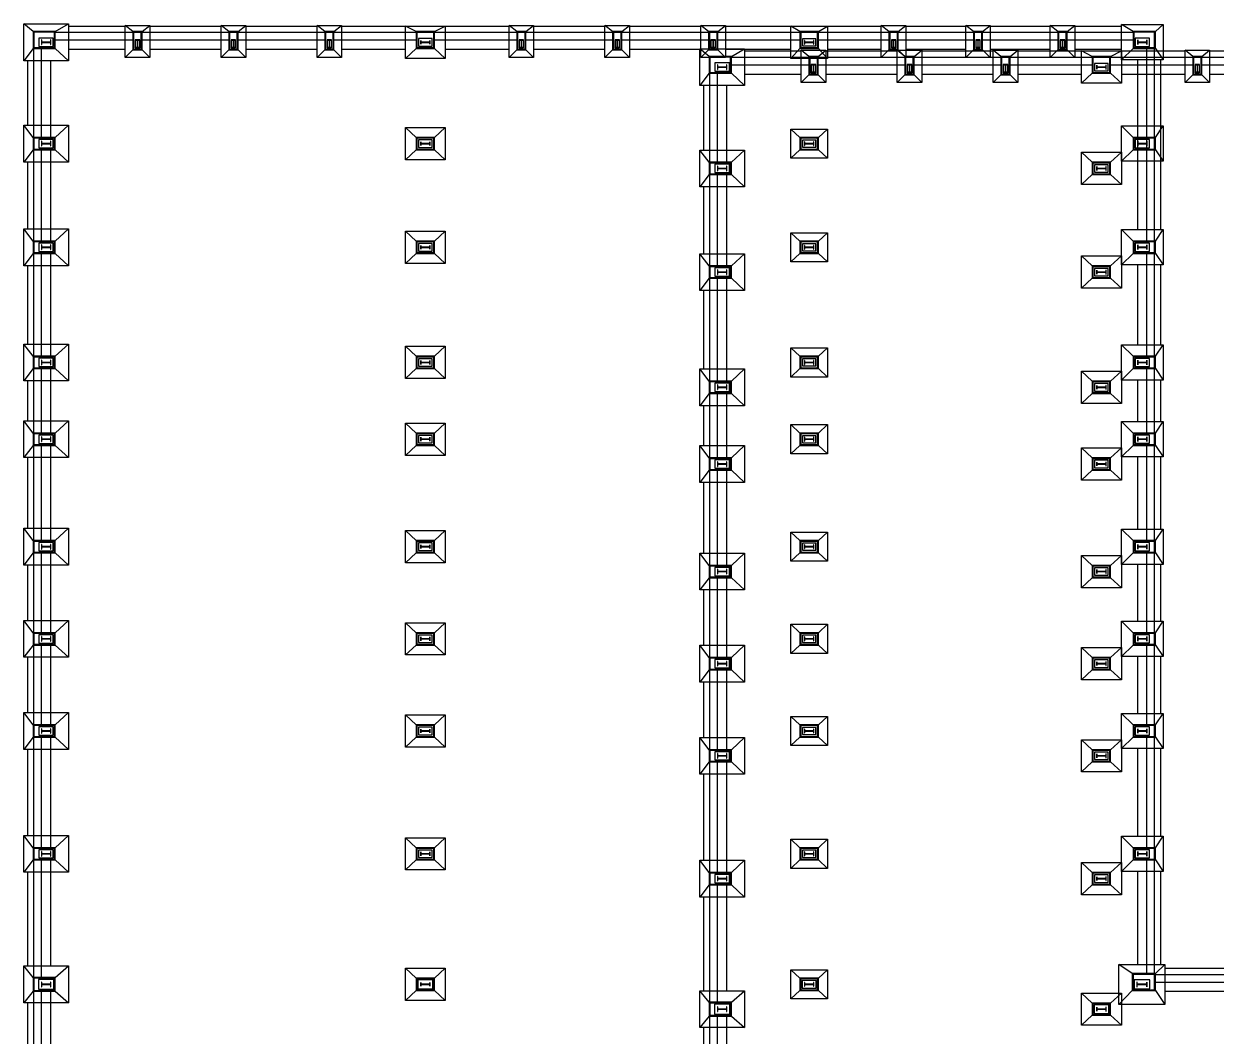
# Model space of a CAD drawing. Extents: x 69728788 to 150676229, y 20333219 to 43663798.
# Drawn here: x 150521794 to 150599454, y 42577029 to 42642951 of the extents above; entities that cross this region are included whole.
import ezdxf

# ---------------------------------------------------------------- set-up
doc = ezdxf.new("R2010")
doc.units = 0
doc.header["$LTSCALE"] = 1000
doc.header["$MEASUREMENT"] = 0
doc.layers.get('0').update_dxf_attribs({"linetype": 'CONTINUOUS'})
for name, color, linetype in [('WALL', 6, 'CONTINUOUS'), ('基础', 2, 'CONTINUOUS'), ('基础堆坡线', 97, 'CONTINUOUS'), ('填充8#', 8, 'CONTINUOUS'), ('柱', 2, 'CONTINUOUS'), ('钢柱', 3, 'CONTINUOUS')]:
    doc.layers.add(name, color=color, linetype=linetype)

# ---------------------------------------------------------------- blocks, each defined once
blk = doc.blocks.new('2536')
at = {"layer": 'WALL'}
for p, q in [((75458025, 21639274), (75528325, 21639274)), ((75458925, 21639674), (75462625, 21639674)), ((75464225, 21639674), (75468875, 21639674)), ((75470475, 21639674), (75475125, 21639674)), ((75476725, 21639674), (75487625, 21639674)), ((75489225, 21639674), (75493875, 21639674)), ((75495475, 21639674), (75500125, 21639674)), ((75501725, 21639674), (75511875, 21639674)), ((75513475, 21639674), (75517375, 21639674)), ((75518975, 21639674), (75522875, 21639674)), ((75524475, 21639674), (75527525, 21639674)), ((75458025, 21638774), (75463175, 21638774)), ((75463675, 21638774), (75469425, 21638774)), ((75469925, 21638774), (75475675, 21638774)), ((75476175, 21638774), (75481625, 21638774)), ((75482725, 21638774), (75488175, 21638774)), ((75488675, 21638774), (75494425, 21638774)), ((75494925, 21638774), (75500675, 21638774)), ((75501175, 21638774), (75506625, 21638774)), ((75507725, 21638774), (75512425, 21638774)), ((75512925, 21638774), (75517925, 21638774)), ((75518425, 21638774), (75523425, 21638774)), ((75523925, 21638774), (75528325, 21638774)), ((75456675, 21542274), (75456675, 21638274)), ((75457175, 21632374), (75457175, 21638274)), ((75458925, 21638174), (75462625, 21638174)), ((75463175, 21638174), (75463675, 21638174)), ((75464225, 21638174), (75468875, 21638174)), ((75469425, 21638174), (75469925, 21638174)), ((75470475, 21638174), (75475125, 21638174)), ((75475675, 21638174), (75476175, 21638174)), ((75476725, 21638174), (75480875, 21638174)), ((75483475, 21638174), (75487625, 21638174)), ((75488175, 21638174), (75488675, 21638174)), ((75489225, 21638174), (75493875, 21638174)), ((75494425, 21638174), (75494925, 21638174)), ((75495475, 21638174), (75500125, 21638174)), ((75500675, 21638174), (75501175, 21638174)), ((75501725, 21638174), (75505975, 21638174)), ((75508375, 21638174), (75511875, 21638174)), ((75512425, 21638174), (75512925, 21638174)), ((75513475, 21638174), (75517375, 21638174)), ((75517925, 21638174), (75518425, 21638174)), ((75518975, 21638174), (75522875, 21638174)), ((75524475, 21638174), (75527525, 21638174)), ((75529175, 21625624), (75529175, 21638274)), ((75529675, 21576924), (75529675, 21638274)), ((75456275, 21633224), (75456275, 21637424)), ((75457775, 21632374), (75457775, 21637424)), ((75528575, 21626424), (75528575, 21637474)), ((75530075, 21626424), (75530075, 21637474)), ((75457175, 21625624), (75457175, 21631674)), ((75457775, 21625624), (75457775, 21631674)), ((75456275, 21626474), (75456275, 21630824)), ((75457175, 21618124), (75457175, 21624924)), ((75457775, 21618124), (75457775, 21624924)), ((75529175, 21618124), (75529175, 21624924)), ((75456275, 21618974), (75456275, 21624074)), ((75528575, 21618924), (75528575, 21624124)), ((75530075, 21618924), (75530075, 21624124)), ((75457175, 21613124), (75457175, 21617424)), ((75457775, 21613124), (75457775, 21617424)), ((75529175, 21613124), (75529175, 21617424)), ((75456275, 21613974), (75456275, 21616574)), ((75528575, 21613924), (75528575, 21616624)), ((75530075, 21613924), (75530075, 21616624)), ((75457175, 21606124), (75457175, 21612424)), ((75457775, 21606124), (75457775, 21612424)), ((75529175, 21606124), (75529175, 21612424)), ((75456275, 21606974), (75456275, 21611574)), ((75528575, 21606924), (75528575, 21611624)), ((75530075, 21606924), (75530075, 21611624)), ((75457175, 21600124), (75457175, 21605424)), ((75457775, 21600124), (75457775, 21605424)), ((75529175, 21600124), (75529175, 21605424)), ((75456275, 21600974), (75456275, 21604574)), ((75528575, 21600924), (75528575, 21604624)), ((75530075, 21600924), (75530075, 21604624)), ((75457175, 21594124), (75457175, 21599424)), ((75457775, 21594124), (75457775, 21599424)), ((75529175, 21594124), (75529175, 21599424)), ((75456275, 21594974), (75456275, 21598574)), ((75528575, 21594924), (75528575, 21598624)), ((75530075, 21594924), (75530075, 21598624)), ((75457175, 21586124), (75457175, 21593424)), ((75457775, 21586124), (75457775, 21593424)), ((75529175, 21586124), (75529175, 21593424)), ((75456275, 21586974), (75456275, 21592574)), ((75528575, 21586924), (75528575, 21592624)), ((75530075, 21586924), (75530075, 21592624)), ((75457175, 21577674), (75457175, 21585424)), ((75457775, 21578474), (75457775, 21585424)), ((75529175, 21577924), (75529175, 21585424)), ((75456275, 21578474), (75456275, 21584574)), ((75528575, 21578574), (75528575, 21584624)), ((75530075, 21578574), (75530075, 21584624)), ((75529675, 21577924), (75564155, 21577924)), ((75530350, 21578324), (75534375, 21578324)), ((75529675, 21577424), (75534925, 21577424)), ((75457175, 21567674), (75457175, 21576874)), ((75457775, 21568474), (75457775, 21576874)), ((75530350, 21576824), (75534375, 21576824)), ((75456275, 21568474), (75456275, 21576074))]:
    blk.add_line(p, q, dxfattribs=at)
at = {"layer": '基础'}
for points in [[(75456025, 21639824), (75458925, 21639824), (75458925, 21637424), (75456025, 21637424)], [(75462625, 21639724), (75464225, 21639724), (75464225, 21637624), (75462625, 21637624)], [(75468875, 21639724), (75470475, 21639724), (75470475, 21637624), (75468875, 21637624)], [(75475125, 21639724), (75476725, 21639724), (75476725, 21637624), (75475125, 21637624)], [(75480875, 21639674), (75483475, 21639674), (75483475, 21637574), (75480875, 21637574)], [(75487625, 21639724), (75489225, 21639724), (75489225, 21637624), (75487625, 21637624)], [(75493875, 21639724), (75495475, 21639724), (75495475, 21637624), (75493875, 21637624)], [(75500125, 21639724), (75501725, 21639724), (75501725, 21637624), (75500125, 21637624)], [(75505975, 21639674), (75508375, 21639674), (75508375, 21637574), (75505975, 21637574)], [(75511875, 21639724), (75513475, 21639724), (75513475, 21637624), (75511875, 21637624)], [(75517375, 21639724), (75518975, 21639724), (75518975, 21637624), (75517375, 21637624)], [(75522875, 21639724), (75524475, 21639724), (75524475, 21637624), (75522875, 21637624)], [(75527525, 21639774), (75530225, 21639774), (75530225, 21637474), (75527525, 21637474)], [(75456025, 21633224), (75458925, 21633224), (75458925, 21630824), (75456025, 21630824)], [(75480875, 21633074), (75483475, 21633074), (75483475, 21630974), (75480875, 21630974)], [(75527525, 21633174), (75530225, 21633174), (75530225, 21630874), (75527525, 21630874)], [(75505975, 21632974), (75508375, 21632974), (75508375, 21631074), (75505975, 21631074)], [(75456025, 21626474), (75458925, 21626474), (75458925, 21624074), (75456025, 21624074)], [(75480875, 21626324), (75483475, 21626324), (75483475, 21624224), (75480875, 21624224)], [(75505975, 21626224), (75508375, 21626224), (75508375, 21624324), (75505975, 21624324)], [(75527525, 21626424), (75530225, 21626424), (75530225, 21624124), (75527525, 21624124)], [(75456025, 21618974), (75458925, 21618974), (75458925, 21616574), (75456025, 21616574)], [(75480875, 21618824), (75483475, 21618824), (75483475, 21616724), (75480875, 21616724)], [(75505975, 21618724), (75508375, 21618724), (75508375, 21616824), (75505975, 21616824)], [(75527525, 21618924), (75530225, 21618924), (75530225, 21616624), (75527525, 21616624)], [(75456025, 21613974), (75458925, 21613974), (75458925, 21611574), (75456025, 21611574)], [(75480875, 21613824), (75483475, 21613824), (75483475, 21611724), (75480875, 21611724)], [(75505975, 21613724), (75508375, 21613724), (75508375, 21611824), (75505975, 21611824)], [(75527525, 21613924), (75530225, 21613924), (75530225, 21611624), (75527525, 21611624)], [(75456025, 21606974), (75458925, 21606974), (75458925, 21604574), (75456025, 21604574)], [(75480875, 21606824), (75483475, 21606824), (75483475, 21604724), (75480875, 21604724)], [(75505975, 21606724), (75508375, 21606724), (75508375, 21604824), (75505975, 21604824)], [(75527525, 21606924), (75530225, 21606924), (75530225, 21604624), (75527525, 21604624)], [(75456025, 21600974), (75458925, 21600974), (75458925, 21598574), (75456025, 21598574)], [(75480875, 21600824), (75483475, 21600824), (75483475, 21598724), (75480875, 21598724)], [(75505975, 21600724), (75508375, 21600724), (75508375, 21598824), (75505975, 21598824)], [(75527525, 21600924), (75530225, 21600924), (75530225, 21598624), (75527525, 21598624)], [(75456025, 21594974), (75458925, 21594974), (75458925, 21592574), (75456025, 21592574)], [(75480875, 21594824), (75483475, 21594824), (75483475, 21592724), (75480875, 21592724)], [(75505975, 21594724), (75508375, 21594724), (75508375, 21592824), (75505975, 21592824)], [(75527525, 21594924), (75530225, 21594924), (75530225, 21592624), (75527525, 21592624)], [(75456025, 21586974), (75458925, 21586974), (75458925, 21584574), (75456025, 21584574)], [(75480875, 21586824), (75483475, 21586824), (75483475, 21584724), (75480875, 21584724)], [(75505975, 21586724), (75508375, 21586724), (75508375, 21584824), (75505975, 21584824)], [(75527525, 21586924), (75530225, 21586924), (75530225, 21584624), (75527525, 21584624)], [(75456025, 21578474), (75458925, 21578474), (75458925, 21576074), (75456025, 21576074)], [(75480875, 21578324), (75483475, 21578324), (75483475, 21576224), (75480875, 21576224)], [(75505975, 21578224), (75508375, 21578224), (75508375, 21576324), (75505975, 21576324)], [(75527350, 21578574), (75530350, 21578574), (75530350, 21575974), (75527350, 21575974)]]:
    blk.add_lwpolyline(points, close=True, dxfattribs=at)
at = {"layer": '基础堆坡线'}
for p, q in [((75456625, 21639324), (75456025, 21639824)), ((75458075, 21639324), (75458925, 21639824)), ((75463125, 21639324), (75462625, 21639724)), ((75463725, 21639324), (75464225, 21639724)), ((75469375, 21639324), (75468875, 21639724)), ((75469975, 21639324), (75470475, 21639724)), ((75475625, 21639324), (75475125, 21639724)), ((75476225, 21639324), (75476725, 21639724)), ((75481575, 21639324), (75480875, 21639674)), ((75482775, 21639324), (75483475, 21639674)), ((75488125, 21639324), (75487625, 21639724)), ((75488725, 21639324), (75489225, 21639724)), ((75494375, 21639324), (75493875, 21639724)), ((75494975, 21639324), (75495475, 21639724)), ((75500625, 21639324), (75500125, 21639724)), ((75501225, 21639324), (75501725, 21639724)), ((75506575, 21639324), (75505975, 21639674)), ((75507775, 21639324), (75508375, 21639674)), ((75512375, 21639324), (75511875, 21639724)), ((75512975, 21639324), (75513475, 21639724)), ((75517875, 21639324), (75517375, 21639724)), ((75518475, 21639324), (75518975, 21639724)), ((75523375, 21639324), (75522875, 21639724)), ((75523975, 21639324), (75524475, 21639724)), ((75528275, 21639324), (75527525, 21639774)), ((75529725, 21639324), (75530225, 21639774)), ((75456625, 21638224), (75456025, 21637424)), ((75458075, 21638224), (75458925, 21637424)), ((75463125, 21638124), (75462625, 21637624)), ((75463725, 21638124), (75464225, 21637624)), ((75469375, 21638124), (75468875, 21637624)), ((75469975, 21638124), (75470475, 21637624)), ((75475625, 21638124), (75475125, 21637624)), ((75476225, 21638124), (75476725, 21637624)), ((75481575, 21638224), (75480875, 21637574)), ((75482775, 21638224), (75483475, 21637574)), ((75488125, 21638124), (75487625, 21637624)), ((75488725, 21638124), (75489225, 21637624)), ((75494375, 21638124), (75493875, 21637624)), ((75494975, 21638124), (75495475, 21637624)), ((75500625, 21638124), (75500125, 21637624)), ((75501225, 21638124), (75501725, 21637624)), ((75506575, 21638224), (75505975, 21637574)), ((75507775, 21638224), (75508375, 21637574)), ((75512375, 21638124), (75511875, 21637624)), ((75512975, 21638124), (75513475, 21637624)), ((75517875, 21638124), (75517375, 21637624)), ((75518475, 21638124), (75518975, 21637624)), ((75523375, 21638124), (75522875, 21637624)), ((75523975, 21638124), (75524475, 21637624)), ((75528275, 21638224), (75527525, 21637474)), ((75529725, 21638224), (75530225, 21637474)), ((75456625, 21632424), (75456025, 21633224)), ((75458075, 21632424), (75458925, 21633224)), ((75481575, 21632424), (75480875, 21633074)), ((75482775, 21632424), (75483475, 21633074)), ((75528275, 21632424), (75527525, 21633174)), ((75529725, 21632424), (75530225, 21633174)), ((75506575, 21632424), (75505975, 21632974)), ((75507775, 21632424), (75508375, 21632974)), ((75456625, 21631624), (75456025, 21630824)), ((75458075, 21631624), (75458925, 21630824)), ((75481575, 21631624), (75480875, 21630974)), ((75482775, 21631624), (75483475, 21630974)), ((75506575, 21631624), (75505975, 21631074)), ((75507775, 21631624), (75508375, 21631074)), ((75528275, 21631624), (75527525, 21630874)), ((75529725, 21631624), (75530225, 21630874)), ((75456625, 21625674), (75456025, 21626474)), ((75458075, 21625674), (75458925, 21626474)), ((75481575, 21625674), (75480875, 21626324)), ((75482775, 21625674), (75483475, 21626324)), ((75506575, 21625674), (75505975, 21626224)), ((75507775, 21625674), (75508375, 21626224)), ((75528275, 21625674), (75527525, 21626424)), ((75529725, 21625674), (75530225, 21626424)), ((75456625, 21624874), (75456025, 21624074)), ((75458075, 21624874), (75458925, 21624074)), ((75481575, 21624874), (75480875, 21624224)), ((75482775, 21624874), (75483475, 21624224)), ((75506575, 21624874), (75505975, 21624324)), ((75507775, 21624874), (75508375, 21624324)), ((75528275, 21624874), (75527525, 21624124)), ((75529725, 21624874), (75530225, 21624124)), ((75456625, 21618174), (75456025, 21618974)), ((75458075, 21618174), (75458925, 21618974)), ((75481575, 21618174), (75480875, 21618824)), ((75482775, 21618174), (75483475, 21618824)), ((75506575, 21618174), (75505975, 21618724)), ((75507775, 21618174), (75508375, 21618724)), ((75528275, 21618174), (75527525, 21618924)), ((75529725, 21618174), (75530225, 21618924)), ((75456625, 21617374), (75456025, 21616574)), ((75458075, 21617374), (75458925, 21616574)), ((75481575, 21617374), (75480875, 21616724)), ((75482775, 21617374), (75483475, 21616724)), ((75506575, 21617374), (75505975, 21616824)), ((75507775, 21617374), (75508375, 21616824)), ((75528275, 21617374), (75527525, 21616624)), ((75529725, 21617374), (75530225, 21616624)), ((75456625, 21613174), (75456025, 21613974)), ((75458075, 21613174), (75458925, 21613974)), ((75481575, 21613174), (75480875, 21613824)), ((75482775, 21613174), (75483475, 21613824)), ((75506575, 21613174), (75505975, 21613724)), ((75507775, 21613174), (75508375, 21613724)), ((75528275, 21613174), (75527525, 21613924)), ((75529725, 21613174), (75530225, 21613924)), ((75456625, 21612374), (75456025, 21611574)), ((75458075, 21612374), (75458925, 21611574)), ((75481575, 21612374), (75480875, 21611724)), ((75482775, 21612374), (75483475, 21611724)), ((75506575, 21612374), (75505975, 21611824)), ((75507775, 21612374), (75508375, 21611824)), ((75528275, 21612374), (75527525, 21611624)), ((75529725, 21612374), (75530225, 21611624)), ((75456625, 21606174), (75456025, 21606974)), ((75458075, 21606174), (75458925, 21606974)), ((75481575, 21606174), (75480875, 21606824)), ((75482775, 21606174), (75483475, 21606824)), ((75506575, 21606174), (75505975, 21606724)), ((75507775, 21606174), (75508375, 21606724)), ((75528275, 21606174), (75527525, 21606924)), ((75529725, 21606174), (75530225, 21606924)), ((75456625, 21605374), (75456025, 21604574)), ((75458075, 21605374), (75458925, 21604574)), ((75481575, 21605374), (75480875, 21604724)), ((75482775, 21605374), (75483475, 21604724)), ((75506575, 21605374), (75505975, 21604824)), ((75507775, 21605374), (75508375, 21604824)), ((75528275, 21605374), (75527525, 21604624)), ((75529725, 21605374), (75530225, 21604624)), ((75456625, 21600174), (75456025, 21600974)), ((75458075, 21600174), (75458925, 21600974)), ((75481575, 21600174), (75480875, 21600824)), ((75482775, 21600174), (75483475, 21600824)), ((75506575, 21600174), (75505975, 21600724)), ((75507775, 21600174), (75508375, 21600724)), ((75528275, 21600174), (75527525, 21600924)), ((75529725, 21600174), (75530225, 21600924)), ((75456625, 21599374), (75456025, 21598574)), ((75458075, 21599374), (75458925, 21598574)), ((75481575, 21599374), (75480875, 21598724)), ((75482775, 21599374), (75483475, 21598724)), ((75506575, 21599374), (75505975, 21598824)), ((75507775, 21599374), (75508375, 21598824)), ((75528275, 21599374), (75527525, 21598624)), ((75529725, 21599374), (75530225, 21598624)), ((75456625, 21594174), (75456025, 21594974)), ((75458075, 21594174), (75458925, 21594974)), ((75481575, 21594174), (75480875, 21594824)), ((75482775, 21594174), (75483475, 21594824)), ((75506575, 21594174), (75505975, 21594724)), ((75507775, 21594174), (75508375, 21594724)), ((75528275, 21594174), (75527525, 21594924)), ((75529725, 21594174), (75530225, 21594924)), ((75456625, 21593374), (75456025, 21592574)), ((75458075, 21593374), (75458925, 21592574)), ((75481575, 21593374), (75480875, 21592724)), ((75482775, 21593374), (75483475, 21592724)), ((75506575, 21593374), (75505975, 21592824)), ((75507775, 21593374), (75508375, 21592824)), ((75528275, 21593374), (75527525, 21592624)), ((75529725, 21593374), (75530225, 21592624)), ((75456625, 21586174), (75456025, 21586974)), ((75458075, 21586174), (75458925, 21586974)), ((75481575, 21586174), (75480875, 21586824)), ((75482775, 21586174), (75483475, 21586824)), ((75506575, 21586174), (75505975, 21586724)), ((75507775, 21586174), (75508375, 21586724)), ((75528275, 21586174), (75527525, 21586924)), ((75529725, 21586174), (75530225, 21586924)), ((75456625, 21585374), (75456025, 21584574)), ((75458075, 21585374), (75458925, 21584574)), ((75481575, 21585374), (75480875, 21584724)), ((75482775, 21585374), (75483475, 21584724)), ((75506575, 21585374), (75505975, 21584824)), ((75507775, 21585374), (75508375, 21584824)), ((75528275, 21585374), (75527525, 21584624)), ((75529725, 21585374), (75530225, 21584624)), ((75456625, 21577724), (75456025, 21578474)), ((75458075, 21577724), (75458925, 21578474)), ((75481575, 21577674), (75480875, 21578324)), ((75482775, 21577674), (75483475, 21578324)), ((75506575, 21577674), (75505975, 21578224)), ((75507775, 21577674), (75508375, 21578224)), ((75528225, 21577974), (75527350, 21578574)), ((75529725, 21577974), (75530350, 21578574)), ((75456625, 21576824), (75456025, 21576074)), ((75458075, 21576824), (75458925, 21576074)), ((75481575, 21576874), (75480875, 21576224)), ((75482775, 21576874), (75483475, 21576224)), ((75506575, 21576874), (75505975, 21576324)), ((75507775, 21576874), (75508375, 21576324)), ((75528225, 21576874), (75527350, 21575974)), ((75529725, 21576874), (75530350, 21575974))]:
    blk.add_line(p, q, dxfattribs=at)
for points in [[(75456625, 21638224), (75457475, 21638224), (75458075, 21638224), (75458075, 21638624), (75458075, 21639324), (75457475, 21639324), (75456625, 21639324)], [(75463125, 21638124), (75463425, 21638124), (75463725, 21638124), (75463725, 21638524), (75463725, 21639324), (75463425, 21639324), (75463125, 21639324), (75463125, 21638524)], [(75469375, 21638124), (75469675, 21638124), (75469975, 21638124), (75469975, 21638524), (75469975, 21639324), (75469675, 21639324), (75469375, 21639324), (75469375, 21638524)], [(75475625, 21638124), (75475925, 21638124), (75476225, 21638124), (75476225, 21638524), (75476225, 21639324), (75475925, 21639324), (75475625, 21639324), (75475625, 21638524)], [(75481575, 21638224), (75482175, 21638224), (75482775, 21638224), (75482775, 21638624), (75482775, 21639324), (75482175, 21639324), (75481575, 21639324)], [(75488125, 21638124), (75488425, 21638124), (75488725, 21638124), (75488725, 21638524), (75488725, 21639324), (75488425, 21639324), (75488125, 21639324), (75488125, 21638524)], [(75494375, 21638124), (75494675, 21638124), (75494975, 21638124), (75494975, 21638524), (75494975, 21639324), (75494675, 21639324), (75494375, 21639324), (75494375, 21638524)], [(75500625, 21638124), (75500925, 21638124), (75501225, 21638124), (75501225, 21638524), (75501225, 21639324), (75500925, 21639324), (75500625, 21639324), (75500625, 21638524)], [(75506575, 21638224), (75507175, 21638224), (75507775, 21638224), (75507775, 21638624), (75507775, 21639324), (75507175, 21639324), (75506575, 21639324)], [(75512375, 21638124), (75512675, 21638124), (75512975, 21638124), (75512975, 21638524), (75512975, 21639324), (75512675, 21639324), (75512375, 21639324), (75512375, 21638524)], [(75517875, 21638124), (75518175, 21638124), (75518475, 21638124), (75518475, 21638524), (75518475, 21639324), (75518175, 21639324), (75517875, 21639324), (75517875, 21638524)], [(75523375, 21638124), (75523675, 21638124), (75523975, 21638124), (75523975, 21638524), (75523975, 21639324), (75523675, 21639324), (75523375, 21639324), (75523375, 21638524)], [(75528275, 21638224), (75528875, 21638224), (75529725, 21638224), (75529725, 21638624), (75529725, 21639324), (75528875, 21639324), (75528275, 21639324)], [(75456625, 21631624), (75457475, 21631624), (75458075, 21631624), (75458075, 21632024), (75458075, 21632424), (75457475, 21632424), (75456625, 21632424)], [(75481575, 21631624), (75482175, 21631624), (75482775, 21631624), (75482775, 21632024), (75482775, 21632424), (75482175, 21632424), (75481575, 21632424)], [(75506575, 21631624), (75507175, 21631624), (75507775, 21631624), (75507775, 21632024), (75507775, 21632424), (75507175, 21632424), (75506575, 21632424)], [(75528275, 21631624), (75528875, 21631624), (75529725, 21631624), (75529725, 21632024), (75529725, 21632424), (75528875, 21632424), (75528275, 21632424)], [(75456625, 21624874), (75457475, 21624874), (75458075, 21624874), (75458075, 21625274), (75458075, 21625674), (75457475, 21625674), (75456625, 21625674)], [(75481575, 21624874), (75482175, 21624874), (75482775, 21624874), (75482775, 21625274), (75482775, 21625674), (75482175, 21625674), (75481575, 21625674)], [(75506575, 21624874), (75507175, 21624874), (75507775, 21624874), (75507775, 21625274), (75507775, 21625674), (75507175, 21625674), (75506575, 21625674)], [(75528275, 21624874), (75528875, 21624874), (75529725, 21624874), (75529725, 21625274), (75529725, 21625674), (75528875, 21625674), (75528275, 21625674)], [(75456625, 21617374), (75457475, 21617374), (75458075, 21617374), (75458075, 21617774), (75458075, 21618174), (75457475, 21618174), (75456625, 21618174)], [(75481575, 21617374), (75482175, 21617374), (75482775, 21617374), (75482775, 21617774), (75482775, 21618174), (75482175, 21618174), (75481575, 21618174)], [(75506575, 21617374), (75507175, 21617374), (75507775, 21617374), (75507775, 21617774), (75507775, 21618174), (75507175, 21618174), (75506575, 21618174)], [(75528275, 21617374), (75528875, 21617374), (75529725, 21617374), (75529725, 21617774), (75529725, 21618174), (75528875, 21618174), (75528275, 21618174)], [(75456625, 21612374), (75457475, 21612374), (75458075, 21612374), (75458075, 21612774), (75458075, 21613174), (75457475, 21613174), (75456625, 21613174)], [(75481575, 21612374), (75482175, 21612374), (75482775, 21612374), (75482775, 21612774), (75482775, 21613174), (75482175, 21613174), (75481575, 21613174)], [(75506575, 21612374), (75507175, 21612374), (75507775, 21612374), (75507775, 21612774), (75507775, 21613174), (75507175, 21613174), (75506575, 21613174)], [(75528275, 21612374), (75528875, 21612374), (75529725, 21612374), (75529725, 21612774), (75529725, 21613174), (75528875, 21613174), (75528275, 21613174)], [(75456625, 21605374), (75457475, 21605374), (75458075, 21605374), (75458075, 21605774), (75458075, 21606174), (75457475, 21606174), (75456625, 21606174)], [(75481575, 21605374), (75482175, 21605374), (75482775, 21605374), (75482775, 21605774), (75482775, 21606174), (75482175, 21606174), (75481575, 21606174)], [(75506575, 21605374), (75507175, 21605374), (75507775, 21605374), (75507775, 21605774), (75507775, 21606174), (75507175, 21606174), (75506575, 21606174)], [(75528275, 21605374), (75528875, 21605374), (75529725, 21605374), (75529725, 21605774), (75529725, 21606174), (75528875, 21606174), (75528275, 21606174)], [(75456625, 21599374), (75457475, 21599374), (75458075, 21599374), (75458075, 21599774), (75458075, 21600174), (75457475, 21600174), (75456625, 21600174)], [(75481575, 21599374), (75482175, 21599374), (75482775, 21599374), (75482775, 21599774), (75482775, 21600174), (75482175, 21600174), (75481575, 21600174)], [(75506575, 21599374), (75507175, 21599374), (75507775, 21599374), (75507775, 21599774), (75507775, 21600174), (75507175, 21600174), (75506575, 21600174)], [(75528275, 21599374), (75528875, 21599374), (75529725, 21599374), (75529725, 21599774), (75529725, 21600174), (75528875, 21600174), (75528275, 21600174)], [(75456625, 21593374), (75457475, 21593374), (75458075, 21593374), (75458075, 21593774), (75458075, 21594174), (75457475, 21594174), (75456625, 21594174)], [(75481575, 21593374), (75482175, 21593374), (75482775, 21593374), (75482775, 21593774), (75482775, 21594174), (75482175, 21594174), (75481575, 21594174)], [(75506575, 21593374), (75507175, 21593374), (75507775, 21593374), (75507775, 21593774), (75507775, 21594174), (75507175, 21594174), (75506575, 21594174)], [(75528275, 21593374), (75528875, 21593374), (75529725, 21593374), (75529725, 21593774), (75529725, 21594174), (75528875, 21594174), (75528275, 21594174)], [(75456625, 21585374), (75457475, 21585374), (75458075, 21585374), (75458075, 21585774), (75458075, 21586174), (75457475, 21586174), (75456625, 21586174)], [(75481575, 21585374), (75482175, 21585374), (75482775, 21585374), (75482775, 21585774), (75482775, 21586174), (75482175, 21586174), (75481575, 21586174)], [(75506575, 21585374), (75507175, 21585374), (75507775, 21585374), (75507775, 21585774), (75507775, 21586174), (75507175, 21586174), (75506575, 21586174)], [(75528275, 21585374), (75528875, 21585374), (75529725, 21585374), (75529725, 21585774), (75529725, 21586174), (75528875, 21586174), (75528275, 21586174)], [(75528225, 21576874), (75528875, 21576874), (75529725, 21576874), (75529725, 21577274), (75529725, 21577974), (75528875, 21577974), (75528225, 21577974)], [(75456625, 21576824), (75457475, 21576824), (75458075, 21576824), (75458075, 21577274), (75458075, 21577724), (75457475, 21577724), (75456625, 21577724)], [(75481575, 21576874), (75482175, 21576874), (75482775, 21576874), (75482775, 21577274), (75482775, 21577674), (75482175, 21577674), (75481575, 21577674)], [(75506575, 21576874), (75507175, 21576874), (75507775, 21576874), (75507775, 21577274), (75507775, 21577674), (75507175, 21577674), (75506575, 21577674)]]:
    blk.add_lwpolyline(points, close=True, dxfattribs=at)
at = {"layer": '填充8#'}
for points in [[(75457005, 21638354), (75457475, 21638354), (75457945, 21638354), (75457945, 21638624), (75457945, 21638894), (75457475, 21638894), (75457005, 21638894), (75457005, 21638354)], [(75463280, 21638254), (75463425, 21638254), (75463570, 21638254), (75463570, 21638524), (75463570, 21638794), (75463425, 21638794), (75463280, 21638794), (75463280, 21638524), (75463280, 21638254)], [(75469530, 21638254), (75469675, 21638254), (75469820, 21638254), (75469820, 21638524), (75469820, 21638794), (75469675, 21638794), (75469530, 21638794), (75469530, 21638524), (75469530, 21638254)], [(75475780, 21638254), (75475925, 21638254), (75476070, 21638254), (75476070, 21638524), (75476070, 21638794), (75475925, 21638794), (75475780, 21638794), (75475780, 21638524), (75475780, 21638254)], [(75481725, 21638379), (75482175, 21638379), (75482625, 21638379), (75482625, 21638624), (75482625, 21638869), (75482175, 21638869), (75481725, 21638869), (75481725, 21638379)], [(75488280, 21638254), (75488425, 21638254), (75488570, 21638254), (75488570, 21638524), (75488570, 21638794), (75488425, 21638794), (75488280, 21638794), (75488280, 21638524), (75488280, 21638254)], [(75494530, 21638254), (75494675, 21638254), (75494820, 21638254), (75494820, 21638524), (75494820, 21638794), (75494675, 21638794), (75494530, 21638794), (75494530, 21638524), (75494530, 21638254)], [(75500780, 21638254), (75500925, 21638254), (75501070, 21638254), (75501070, 21638524), (75501070, 21638794), (75500925, 21638794), (75500780, 21638794), (75500780, 21638524), (75500780, 21638254)], [(75506735, 21638394), (75507175, 21638394), (75507615, 21638394), (75507615, 21638624), (75507615, 21638854), (75507175, 21638854), (75506735, 21638854), (75506735, 21638394)], [(75512530, 21638254), (75512675, 21638254), (75512820, 21638254), (75512820, 21638524), (75512820, 21638794), (75512675, 21638794), (75512530, 21638794), (75512530, 21638524), (75512530, 21638254)], [(75518030, 21638254), (75518175, 21638254), (75518320, 21638254), (75518320, 21638524), (75518320, 21638794), (75518175, 21638794), (75518030, 21638794), (75518030, 21638524), (75518030, 21638254)], [(75523530, 21638254), (75523675, 21638254), (75523820, 21638254), (75523820, 21638524), (75523820, 21638794), (75523675, 21638794), (75523530, 21638794), (75523530, 21638524), (75523530, 21638254)], [(75528410, 21638359), (75528875, 21638359), (75529340, 21638359), (75529340, 21638624), (75529340, 21638889), (75528875, 21638889), (75528410, 21638889), (75528410, 21638359)], [(75457005, 21631754), (75457475, 21631754), (75457945, 21631754), (75457945, 21632024), (75457945, 21632294), (75457475, 21632294), (75457005, 21632294), (75457005, 21631754)], [(75481725, 21631779), (75482175, 21631779), (75482625, 21631779), (75482625, 21632024), (75482625, 21632269), (75482175, 21632269), (75481725, 21632269), (75481725, 21631779)], [(75528410, 21631759), (75528875, 21631759), (75529340, 21631759), (75529340, 21632024), (75529340, 21632289), (75528875, 21632289), (75528410, 21632289), (75528410, 21631759)], [(75506735, 21631794), (75507175, 21631794), (75507615, 21631794), (75507615, 21632024), (75507615, 21632254), (75507175, 21632254), (75506735, 21632254), (75506735, 21631794)], [(75457005, 21625004), (75457475, 21625004), (75457945, 21625004), (75457945, 21625274), (75457945, 21625544), (75457475, 21625544), (75457005, 21625544), (75457005, 21625004)], [(75481725, 21625029), (75482175, 21625029), (75482625, 21625029), (75482625, 21625274), (75482625, 21625519), (75482175, 21625519), (75481725, 21625519), (75481725, 21625029)], [(75506735, 21625044), (75507175, 21625044), (75507615, 21625044), (75507615, 21625274), (75507615, 21625504), (75507175, 21625504), (75506735, 21625504), (75506735, 21625044)], [(75528410, 21625009), (75528875, 21625009), (75529340, 21625009), (75529340, 21625274), (75529340, 21625539), (75528875, 21625539), (75528410, 21625539), (75528410, 21625009)], [(75457005, 21617504), (75457475, 21617504), (75457945, 21617504), (75457945, 21617774), (75457945, 21618044), (75457475, 21618044), (75457005, 21618044), (75457005, 21617504)], [(75481725, 21617529), (75482175, 21617529), (75482625, 21617529), (75482625, 21617774), (75482625, 21618019), (75482175, 21618019), (75481725, 21618019), (75481725, 21617529)], [(75506735, 21617544), (75507175, 21617544), (75507615, 21617544), (75507615, 21617774), (75507615, 21618004), (75507175, 21618004), (75506735, 21618004), (75506735, 21617544)], [(75528410, 21617509), (75528875, 21617509), (75529340, 21617509), (75529340, 21617774), (75529340, 21618039), (75528875, 21618039), (75528410, 21618039), (75528410, 21617509)], [(75457005, 21612504), (75457475, 21612504), (75457945, 21612504), (75457945, 21612774), (75457945, 21613044), (75457475, 21613044), (75457005, 21613044), (75457005, 21612504)], [(75481725, 21612529), (75482175, 21612529), (75482625, 21612529), (75482625, 21612774), (75482625, 21613019), (75482175, 21613019), (75481725, 21613019), (75481725, 21612529)], [(75506735, 21612544), (75507175, 21612544), (75507615, 21612544), (75507615, 21612774), (75507615, 21613004), (75507175, 21613004), (75506735, 21613004), (75506735, 21612544)], [(75528410, 21612509), (75528875, 21612509), (75529340, 21612509), (75529340, 21612774), (75529340, 21613039), (75528875, 21613039), (75528410, 21613039), (75528410, 21612509)], [(75457005, 21605504), (75457475, 21605504), (75457945, 21605504), (75457945, 21605774), (75457945, 21606044), (75457475, 21606044), (75457005, 21606044), (75457005, 21605504)], [(75481725, 21605529), (75482175, 21605529), (75482625, 21605529), (75482625, 21605774), (75482625, 21606019), (75482175, 21606019), (75481725, 21606019), (75481725, 21605529)], [(75506735, 21605544), (75507175, 21605544), (75507615, 21605544), (75507615, 21605774), (75507615, 21606004), (75507175, 21606004), (75506735, 21606004), (75506735, 21605544)], [(75528410, 21605509), (75528875, 21605509), (75529340, 21605509), (75529340, 21605774), (75529340, 21606039), (75528875, 21606039), (75528410, 21606039), (75528410, 21605509)], [(75457005, 21599504), (75457475, 21599504), (75457945, 21599504), (75457945, 21599774), (75457945, 21600044), (75457475, 21600044), (75457005, 21600044), (75457005, 21599504)], [(75481725, 21599529), (75482175, 21599529), (75482625, 21599529), (75482625, 21599774), (75482625, 21600019), (75482175, 21600019), (75481725, 21600019), (75481725, 21599529)], [(75506735, 21599544), (75507175, 21599544), (75507615, 21599544), (75507615, 21599774), (75507615, 21600004), (75507175, 21600004), (75506735, 21600004), (75506735, 21599544)], [(75528410, 21599509), (75528875, 21599509), (75529340, 21599509), (75529340, 21599774), (75529340, 21600039), (75528875, 21600039), (75528410, 21600039), (75528410, 21599509)], [(75457005, 21593504), (75457475, 21593504), (75457945, 21593504), (75457945, 21593774), (75457945, 21594044), (75457475, 21594044), (75457005, 21594044), (75457005, 21593504)], [(75481725, 21593529), (75482175, 21593529), (75482625, 21593529), (75482625, 21593774), (75482625, 21594019), (75482175, 21594019), (75481725, 21594019), (75481725, 21593529)], [(75506735, 21593544), (75507175, 21593544), (75507615, 21593544), (75507615, 21593774), (75507615, 21594004), (75507175, 21594004), (75506735, 21594004), (75506735, 21593544)], [(75528410, 21593509), (75528875, 21593509), (75529340, 21593509), (75529340, 21593774), (75529340, 21594039), (75528875, 21594039), (75528410, 21594039), (75528410, 21593509)], [(75457005, 21585504), (75457475, 21585504), (75457945, 21585504), (75457945, 21585774), (75457945, 21586044), (75457475, 21586044), (75457005, 21586044), (75457005, 21585504)], [(75481725, 21585529), (75482175, 21585529), (75482625, 21585529), (75482625, 21585774), (75482625, 21586019), (75482175, 21586019), (75481725, 21586019), (75481725, 21585529)], [(75506735, 21585544), (75507175, 21585544), (75507615, 21585544), (75507615, 21585774), (75507615, 21586004), (75507175, 21586004), (75506735, 21586004), (75506735, 21585544)], [(75528410, 21585509), (75528875, 21585509), (75529340, 21585509), (75529340, 21585774), (75529340, 21586039), (75528875, 21586039), (75528410, 21586039), (75528410, 21585509)], [(75456970, 21576954), (75457475, 21576954), (75457980, 21576954), (75457980, 21577274), (75457980, 21577594), (75457475, 21577594), (75456970, 21577594), (75456970, 21576954)], [(75481695, 21576989), (75482175, 21576989), (75482655, 21576989), (75482655, 21577274), (75482655, 21577559), (75482175, 21577559), (75481695, 21577559), (75481695, 21576989)], [(75506725, 21577029), (75507175, 21577029), (75507625, 21577029), (75507625, 21577274), (75507625, 21577519), (75507175, 21577519), (75506725, 21577519), (75506725, 21577029)], [(75528340, 21576984), (75528850, 21576984), (75529360, 21576984), (75529360, 21577274), (75529360, 21577564), (75528850, 21577564), (75528340, 21577564), (75528340, 21576984)]]:
    blk.add_lwpolyline(points, dxfattribs=at)
at = {"layer": '柱'}
for points in [[(75456675, 21638274), (75457475, 21638274), (75458025, 21638274), (75458025, 21638624), (75458025, 21639274), (75457475, 21639274), (75456675, 21639274)], [(75463175, 21638174), (75463425, 21638174), (75463675, 21638174), (75463675, 21638524), (75463675, 21639274), (75463425, 21639274), (75463175, 21639274), (75463175, 21638524)], [(75469425, 21638174), (75469675, 21638174), (75469925, 21638174), (75469925, 21638524), (75469925, 21639274), (75469675, 21639274), (75469425, 21639274), (75469425, 21638524)], [(75475675, 21638174), (75475925, 21638174), (75476175, 21638174), (75476175, 21638524), (75476175, 21639274), (75475925, 21639274), (75475675, 21639274), (75475675, 21638524)], [(75481625, 21638274), (75482175, 21638274), (75482725, 21638274), (75482725, 21638624), (75482725, 21639274), (75482175, 21639274), (75481625, 21639274)], [(75488175, 21638174), (75488425, 21638174), (75488675, 21638174), (75488675, 21638524), (75488675, 21639274), (75488425, 21639274), (75488175, 21639274), (75488175, 21638524)], [(75494425, 21638174), (75494675, 21638174), (75494925, 21638174), (75494925, 21638524), (75494925, 21639274), (75494675, 21639274), (75494425, 21639274), (75494425, 21638524)], [(75500675, 21638174), (75500925, 21638174), (75501175, 21638174), (75501175, 21638524), (75501175, 21639274), (75500925, 21639274), (75500675, 21639274), (75500675, 21638524)], [(75506625, 21638274), (75507175, 21638274), (75507725, 21638274), (75507725, 21638624), (75507725, 21639274), (75507175, 21639274), (75506625, 21639274)], [(75512425, 21638174), (75512675, 21638174), (75512925, 21638174), (75512925, 21638524), (75512925, 21639274), (75512675, 21639274), (75512425, 21639274), (75512425, 21638524)], [(75517925, 21638174), (75518175, 21638174), (75518425, 21638174), (75518425, 21638524), (75518425, 21639274), (75518175, 21639274), (75517925, 21639274), (75517925, 21638524)], [(75523425, 21638174), (75523675, 21638174), (75523925, 21638174), (75523925, 21638524), (75523925, 21639274), (75523675, 21639274), (75523425, 21639274), (75523425, 21638524)], [(75528325, 21638274), (75528875, 21638274), (75529675, 21638274), (75529675, 21638624), (75529675, 21639274), (75528875, 21639274), (75528325, 21639274)], [(75456675, 21631674), (75457475, 21631674), (75458025, 21631674), (75458025, 21632024), (75458025, 21632374), (75457475, 21632374), (75456675, 21632374)], [(75481625, 21631674), (75482175, 21631674), (75482725, 21631674), (75482725, 21632024), (75482725, 21632374), (75482175, 21632374), (75481625, 21632374)], [(75506625, 21631674), (75507175, 21631674), (75507725, 21631674), (75507725, 21632024), (75507725, 21632374), (75507175, 21632374), (75506625, 21632374)], [(75528325, 21631674), (75528875, 21631674), (75529675, 21631674), (75529675, 21632024), (75529675, 21632374), (75528875, 21632374), (75528325, 21632374)], [(75456675, 21624924), (75457475, 21624924), (75458025, 21624924), (75458025, 21625274), (75458025, 21625624), (75457475, 21625624), (75456675, 21625624)], [(75481625, 21624924), (75482175, 21624924), (75482725, 21624924), (75482725, 21625274), (75482725, 21625624), (75482175, 21625624), (75481625, 21625624)], [(75506625, 21624924), (75507175, 21624924), (75507725, 21624924), (75507725, 21625274), (75507725, 21625624), (75507175, 21625624), (75506625, 21625624)], [(75528325, 21624924), (75528875, 21624924), (75529675, 21624924), (75529675, 21625274), (75529675, 21625624), (75528875, 21625624), (75528325, 21625624)], [(75456675, 21617424), (75457475, 21617424), (75458025, 21617424), (75458025, 21617774), (75458025, 21618124), (75457475, 21618124), (75456675, 21618124)], [(75481625, 21617424), (75482175, 21617424), (75482725, 21617424), (75482725, 21617774), (75482725, 21618124), (75482175, 21618124), (75481625, 21618124)], [(75506625, 21617424), (75507175, 21617424), (75507725, 21617424), (75507725, 21617774), (75507725, 21618124), (75507175, 21618124), (75506625, 21618124)], [(75528325, 21617424), (75528875, 21617424), (75529675, 21617424), (75529675, 21617774), (75529675, 21618124), (75528875, 21618124), (75528325, 21618124)], [(75456675, 21612424), (75457475, 21612424), (75458025, 21612424), (75458025, 21612774), (75458025, 21613124), (75457475, 21613124), (75456675, 21613124)], [(75481625, 21612424), (75482175, 21612424), (75482725, 21612424), (75482725, 21612774), (75482725, 21613124), (75482175, 21613124), (75481625, 21613124)], [(75506625, 21612424), (75507175, 21612424), (75507725, 21612424), (75507725, 21612774), (75507725, 21613124), (75507175, 21613124), (75506625, 21613124)], [(75528325, 21612424), (75528875, 21612424), (75529675, 21612424), (75529675, 21612774), (75529675, 21613124), (75528875, 21613124), (75528325, 21613124)], [(75456675, 21605424), (75457475, 21605424), (75458025, 21605424), (75458025, 21605774), (75458025, 21606124), (75457475, 21606124), (75456675, 21606124)], [(75481625, 21605424), (75482175, 21605424), (75482725, 21605424), (75482725, 21605774), (75482725, 21606124), (75482175, 21606124), (75481625, 21606124)], [(75506625, 21605424), (75507175, 21605424), (75507725, 21605424), (75507725, 21605774), (75507725, 21606124), (75507175, 21606124), (75506625, 21606124)], [(75528325, 21605424), (75528875, 21605424), (75529675, 21605424), (75529675, 21605774), (75529675, 21606124), (75528875, 21606124), (75528325, 21606124)], [(75456675, 21599424), (75457475, 21599424), (75458025, 21599424), (75458025, 21599774), (75458025, 21600124), (75457475, 21600124), (75456675, 21600124)], [(75481625, 21599424), (75482175, 21599424), (75482725, 21599424), (75482725, 21599774), (75482725, 21600124), (75482175, 21600124), (75481625, 21600124)], [(75506625, 21599424), (75507175, 21599424), (75507725, 21599424), (75507725, 21599774), (75507725, 21600124), (75507175, 21600124), (75506625, 21600124)], [(75528325, 21599424), (75528875, 21599424), (75529675, 21599424), (75529675, 21599774), (75529675, 21600124), (75528875, 21600124), (75528325, 21600124)], [(75456675, 21593424), (75457475, 21593424), (75458025, 21593424), (75458025, 21593774), (75458025, 21594124), (75457475, 21594124), (75456675, 21594124)], [(75481625, 21593424), (75482175, 21593424), (75482725, 21593424), (75482725, 21593774), (75482725, 21594124), (75482175, 21594124), (75481625, 21594124)], [(75506625, 21593424), (75507175, 21593424), (75507725, 21593424), (75507725, 21593774), (75507725, 21594124), (75507175, 21594124), (75506625, 21594124)], [(75528325, 21593424), (75528875, 21593424), (75529675, 21593424), (75529675, 21593774), (75529675, 21594124), (75528875, 21594124), (75528325, 21594124)], [(75456675, 21585424), (75457475, 21585424), (75458025, 21585424), (75458025, 21585774), (75458025, 21586124), (75457475, 21586124), (75456675, 21586124)], [(75481625, 21585424), (75482175, 21585424), (75482725, 21585424), (75482725, 21585774), (75482725, 21586124), (75482175, 21586124), (75481625, 21586124)], [(75506625, 21585424), (75507175, 21585424), (75507725, 21585424), (75507725, 21585774), (75507725, 21586124), (75507175, 21586124), (75506625, 21586124)], [(75528325, 21585424), (75528875, 21585424), (75529675, 21585424), (75529675, 21585774), (75529675, 21586124), (75528875, 21586124), (75528325, 21586124)], [(75528275, 21576924), (75528875, 21576924), (75529675, 21576924), (75529675, 21577274), (75529675, 21577924), (75528875, 21577924), (75528275, 21577924)], [(75456675, 21576874), (75457475, 21576874), (75458025, 21576874), (75458025, 21577274), (75458025, 21577674), (75457475, 21577674), (75456675, 21577674)], [(75481625, 21576924), (75482175, 21576924), (75482725, 21576924), (75482725, 21577274), (75482725, 21577624), (75482175, 21577624), (75481625, 21577624)], [(75506625, 21576924), (75507175, 21576924), (75507725, 21576924), (75507725, 21577274), (75507725, 21577624), (75507175, 21577624), (75506625, 21577624)]]:
    blk.add_lwpolyline(points, close=True, dxfattribs=at)
at = {"layer": '钢柱'}
for points in [[(75457175, 21638774), (75457175, 21638474), (75457187, 21638474), (75457187, 21638620), (75457763, 21638620), (75457763, 21638474), (75457775, 21638474), (75457775, 21638774), (75457763, 21638774), (75457763, 21638628), (75457187, 21638628), (75457187, 21638774)], [(75463550, 21638774), (75463300, 21638774), (75463300, 21638762), (75463421, 21638762), (75463421, 21638286), (75463300, 21638286), (75463300, 21638274), (75463550, 21638274), (75463550, 21638286), (75463429, 21638286), (75463429, 21638762), (75463550, 21638762)], [(75469800, 21638774), (75469550, 21638774), (75469550, 21638762), (75469671, 21638762), (75469671, 21638286), (75469550, 21638286), (75469550, 21638274), (75469800, 21638274), (75469800, 21638286), (75469679, 21638286), (75469679, 21638762), (75469800, 21638762)], [(75476050, 21638774), (75475800, 21638774), (75475800, 21638762), (75475921, 21638762), (75475921, 21638286), (75475800, 21638286), (75475800, 21638274), (75476050, 21638274), (75476050, 21638286), (75475929, 21638286), (75475929, 21638762), (75476050, 21638762)], [(75481875, 21638749), (75481875, 21638499), (75481887, 21638499), (75481887, 21638620), (75482463, 21638620), (75482463, 21638499), (75482475, 21638499), (75482475, 21638749), (75482463, 21638749), (75482463, 21638628), (75481887, 21638628), (75481887, 21638749)], [(75488550, 21638774), (75488300, 21638774), (75488300, 21638762), (75488421, 21638762), (75488421, 21638286), (75488300, 21638286), (75488300, 21638274), (75488550, 21638274), (75488550, 21638286), (75488429, 21638286), (75488429, 21638762), (75488550, 21638762)], [(75494800, 21638774), (75494550, 21638774), (75494550, 21638762), (75494671, 21638762), (75494671, 21638286), (75494550, 21638286), (75494550, 21638274), (75494800, 21638274), (75494800, 21638286), (75494679, 21638286), (75494679, 21638762), (75494800, 21638762)], [(75501050, 21638774), (75500800, 21638774), (75500800, 21638762), (75500921, 21638762), (75500921, 21638286), (75500800, 21638286), (75500800, 21638274), (75501050, 21638274), (75501050, 21638286), (75500929, 21638286), (75500929, 21638762), (75501050, 21638762)], [(75506875, 21638749), (75506875, 21638499), (75506887, 21638499), (75506887, 21638620), (75507463, 21638620), (75507463, 21638499), (75507475, 21638499), (75507475, 21638749), (75507463, 21638749), (75507463, 21638628), (75506887, 21638628), (75506887, 21638749)], [(75512800, 21638774), (75512550, 21638774), (75512550, 21638762), (75512671, 21638762), (75512671, 21638286), (75512550, 21638286), (75512550, 21638274), (75512800, 21638274), (75512800, 21638286), (75512679, 21638286), (75512679, 21638762), (75512800, 21638762)], [(75518300, 21638774), (75518050, 21638774), (75518050, 21638762), (75518171, 21638762), (75518171, 21638286), (75518050, 21638286), (75518050, 21638274), (75518300, 21638274), (75518300, 21638286), (75518179, 21638286), (75518179, 21638762), (75518300, 21638762)], [(75523800, 21638774), (75523550, 21638774), (75523550, 21638762), (75523671, 21638762), (75523671, 21638286), (75523550, 21638286), (75523550, 21638274), (75523800, 21638274), (75523800, 21638286), (75523679, 21638286), (75523679, 21638762), (75523800, 21638762)], [(75528575, 21638774), (75528575, 21638474), (75528587, 21638474), (75528587, 21638620), (75529163, 21638620), (75529163, 21638474), (75529175, 21638474), (75529175, 21638774), (75529163, 21638774), (75529163, 21638628), (75528587, 21638628), (75528587, 21638774)], [(75457175, 21632174), (75457175, 21631874), (75457187, 21631874), (75457187, 21632020), (75457763, 21632020), (75457763, 21631874), (75457775, 21631874), (75457775, 21632174), (75457763, 21632174), (75457763, 21632028), (75457187, 21632028), (75457187, 21632174)], [(75481875, 21632149), (75481875, 21631899), (75481887, 21631899), (75481887, 21632020), (75482463, 21632020), (75482463, 21631899), (75482475, 21631899), (75482475, 21632149), (75482463, 21632149), (75482463, 21632028), (75481887, 21632028), (75481887, 21632149)], [(75506875, 21632149), (75506875, 21631899), (75506887, 21631899), (75506887, 21632020), (75507463, 21632020), (75507463, 21631899), (75507475, 21631899), (75507475, 21632149), (75507463, 21632149), (75507463, 21632028), (75506887, 21632028), (75506887, 21632149)], [(75528575, 21632174), (75528575, 21631874), (75528587, 21631874), (75528587, 21632020), (75529163, 21632020), (75529163, 21631874), (75529175, 21631874), (75529175, 21632174), (75529163, 21632174), (75529163, 21632028), (75528587, 21632028), (75528587, 21632174)], [(75457175, 21625424), (75457175, 21625124), (75457187, 21625124), (75457187, 21625270), (75457763, 21625270), (75457763, 21625124), (75457775, 21625124), (75457775, 21625424), (75457763, 21625424), (75457763, 21625278), (75457187, 21625278), (75457187, 21625424)], [(75481875, 21625399), (75481875, 21625149), (75481887, 21625149), (75481887, 21625270), (75482463, 21625270), (75482463, 21625149), (75482475, 21625149), (75482475, 21625399), (75482463, 21625399), (75482463, 21625278), (75481887, 21625278), (75481887, 21625399)], [(75506875, 21625399), (75506875, 21625149), (75506887, 21625149), (75506887, 21625270), (75507463, 21625270), (75507463, 21625149), (75507475, 21625149), (75507475, 21625399), (75507463, 21625399), (75507463, 21625278), (75506887, 21625278), (75506887, 21625399)], [(75528575, 21625424), (75528575, 21625124), (75528587, 21625124), (75528587, 21625270), (75529163, 21625270), (75529163, 21625124), (75529175, 21625124), (75529175, 21625424), (75529163, 21625424), (75529163, 21625278), (75528587, 21625278), (75528587, 21625424)], [(75457175, 21617924), (75457175, 21617624), (75457187, 21617624), (75457187, 21617770), (75457763, 21617770), (75457763, 21617624), (75457775, 21617624), (75457775, 21617924), (75457763, 21617924), (75457763, 21617778), (75457187, 21617778), (75457187, 21617924)], [(75481875, 21617899), (75481875, 21617649), (75481887, 21617649), (75481887, 21617770), (75482463, 21617770), (75482463, 21617649), (75482475, 21617649), (75482475, 21617899), (75482463, 21617899), (75482463, 21617778), (75481887, 21617778), (75481887, 21617899)], [(75506875, 21617899), (75506875, 21617649), (75506887, 21617649), (75506887, 21617770), (75507463, 21617770), (75507463, 21617649), (75507475, 21617649), (75507475, 21617899), (75507463, 21617899), (75507463, 21617778), (75506887, 21617778), (75506887, 21617899)], [(75528575, 21617924), (75528575, 21617624), (75528587, 21617624), (75528587, 21617770), (75529163, 21617770), (75529163, 21617624), (75529175, 21617624), (75529175, 21617924), (75529163, 21617924), (75529163, 21617778), (75528587, 21617778), (75528587, 21617924)], [(75457175, 21612924), (75457175, 21612624), (75457187, 21612624), (75457187, 21612770), (75457763, 21612770), (75457763, 21612624), (75457775, 21612624), (75457775, 21612924), (75457763, 21612924), (75457763, 21612778), (75457187, 21612778), (75457187, 21612924)], [(75481875, 21612899), (75481875, 21612649), (75481887, 21612649), (75481887, 21612770), (75482463, 21612770), (75482463, 21612649), (75482475, 21612649), (75482475, 21612899), (75482463, 21612899), (75482463, 21612778), (75481887, 21612778), (75481887, 21612899)], [(75506875, 21612899), (75506875, 21612649), (75506887, 21612649), (75506887, 21612770), (75507463, 21612770), (75507463, 21612649), (75507475, 21612649), (75507475, 21612899), (75507463, 21612899), (75507463, 21612778), (75506887, 21612778), (75506887, 21612899)], [(75528575, 21612924), (75528575, 21612624), (75528587, 21612624), (75528587, 21612770), (75529163, 21612770), (75529163, 21612624), (75529175, 21612624), (75529175, 21612924), (75529163, 21612924), (75529163, 21612778), (75528587, 21612778), (75528587, 21612924)], [(75457175, 21605924), (75457175, 21605624), (75457187, 21605624), (75457187, 21605770), (75457763, 21605770), (75457763, 21605624), (75457775, 21605624), (75457775, 21605924), (75457763, 21605924), (75457763, 21605778), (75457187, 21605778), (75457187, 21605924)], [(75481875, 21605899), (75481875, 21605649), (75481887, 21605649), (75481887, 21605770), (75482463, 21605770), (75482463, 21605649), (75482475, 21605649), (75482475, 21605899), (75482463, 21605899), (75482463, 21605778), (75481887, 21605778), (75481887, 21605899)], [(75506875, 21605899), (75506875, 21605649), (75506887, 21605649), (75506887, 21605770), (75507463, 21605770), (75507463, 21605649), (75507475, 21605649), (75507475, 21605899), (75507463, 21605899), (75507463, 21605778), (75506887, 21605778), (75506887, 21605899)], [(75528575, 21605924), (75528575, 21605624), (75528587, 21605624), (75528587, 21605770), (75529163, 21605770), (75529163, 21605624), (75529175, 21605624), (75529175, 21605924), (75529163, 21605924), (75529163, 21605778), (75528587, 21605778), (75528587, 21605924)], [(75457175, 21599924), (75457175, 21599624), (75457187, 21599624), (75457187, 21599770), (75457763, 21599770), (75457763, 21599624), (75457775, 21599624), (75457775, 21599924), (75457763, 21599924), (75457763, 21599778), (75457187, 21599778), (75457187, 21599924)], [(75481875, 21599899), (75481875, 21599649), (75481887, 21599649), (75481887, 21599770), (75482463, 21599770), (75482463, 21599649), (75482475, 21599649), (75482475, 21599899), (75482463, 21599899), (75482463, 21599778), (75481887, 21599778), (75481887, 21599899)], [(75506875, 21599899), (75506875, 21599649), (75506887, 21599649), (75506887, 21599770), (75507463, 21599770), (75507463, 21599649), (75507475, 21599649), (75507475, 21599899), (75507463, 21599899), (75507463, 21599778), (75506887, 21599778), (75506887, 21599899)], [(75528575, 21599924), (75528575, 21599624), (75528587, 21599624), (75528587, 21599770), (75529163, 21599770), (75529163, 21599624), (75529175, 21599624), (75529175, 21599924), (75529163, 21599924), (75529163, 21599778), (75528587, 21599778), (75528587, 21599924)], [(75457175, 21593924), (75457175, 21593624), (75457187, 21593624), (75457187, 21593770), (75457763, 21593770), (75457763, 21593624), (75457775, 21593624), (75457775, 21593924), (75457763, 21593924), (75457763, 21593778), (75457187, 21593778), (75457187, 21593924)], [(75481875, 21593899), (75481875, 21593649), (75481887, 21593649), (75481887, 21593770), (75482463, 21593770), (75482463, 21593649), (75482475, 21593649), (75482475, 21593899), (75482463, 21593899), (75482463, 21593778), (75481887, 21593778), (75481887, 21593899)], [(75506875, 21593899), (75506875, 21593649), (75506887, 21593649), (75506887, 21593770), (75507463, 21593770), (75507463, 21593649), (75507475, 21593649), (75507475, 21593899), (75507463, 21593899), (75507463, 21593778), (75506887, 21593778), (75506887, 21593899)], [(75528575, 21593924), (75528575, 21593624), (75528587, 21593624), (75528587, 21593770), (75529163, 21593770), (75529163, 21593624), (75529175, 21593624), (75529175, 21593924), (75529163, 21593924), (75529163, 21593778), (75528587, 21593778), (75528587, 21593924)], [(75457175, 21585924), (75457175, 21585624), (75457187, 21585624), (75457187, 21585770), (75457763, 21585770), (75457763, 21585624), (75457775, 21585624), (75457775, 21585924), (75457763, 21585924), (75457763, 21585778), (75457187, 21585778), (75457187, 21585924)], [(75481875, 21585899), (75481875, 21585649), (75481887, 21585649), (75481887, 21585770), (75482463, 21585770), (75482463, 21585649), (75482475, 21585649), (75482475, 21585899), (75482463, 21585899), (75482463, 21585778), (75481887, 21585778), (75481887, 21585899)], [(75506875, 21585899), (75506875, 21585649), (75506887, 21585649), (75506887, 21585770), (75507463, 21585770), (75507463, 21585649), (75507475, 21585649), (75507475, 21585899), (75507463, 21585899), (75507463, 21585778), (75506887, 21585778), (75506887, 21585899)], [(75528575, 21585924), (75528575, 21585624), (75528587, 21585624), (75528587, 21585770), (75529163, 21585770), (75529163, 21585624), (75529175, 21585624), (75529175, 21585924), (75529163, 21585924), (75529163, 21585778), (75528587, 21585778), (75528587, 21585924)], [(75457175, 21577424), (75457175, 21577124), (75457187, 21577124), (75457187, 21577270), (75457763, 21577270), (75457763, 21577124), (75457775, 21577124), (75457775, 21577424), (75457763, 21577424), (75457763, 21577278), (75457187, 21577278), (75457187, 21577424)], [(75481875, 21577399), (75481875, 21577149), (75481887, 21577149), (75481887, 21577270), (75482463, 21577270), (75482463, 21577149), (75482475, 21577149), (75482475, 21577399), (75482463, 21577399), (75482463, 21577278), (75481887, 21577278), (75481887, 21577399)], [(75506875, 21577399), (75506875, 21577149), (75506887, 21577149), (75506887, 21577270), (75507463, 21577270), (75507463, 21577149), (75507475, 21577149), (75507475, 21577399), (75507463, 21577399), (75507463, 21577278), (75506887, 21577278), (75506887, 21577399)], [(75528525, 21577424), (75528525, 21577124), (75528537, 21577124), (75528537, 21577269), (75529163, 21577269), (75529163, 21577124), (75529175, 21577124), (75529175, 21577424), (75529163, 21577424), (75529163, 21577279), (75528537, 21577279), (75528537, 21577424)]]:
    blk.add_lwpolyline(points, close=True, dxfattribs=at)

msp = doc.modelspace()

# ---------------------------------------------------------------- block references
at = {"color": 1}
for p in [(75065769.1, 21003127.3), (75109804.3, 21001511)]:
    msp.add_blockref('2536', p, dxfattribs=at)

doc.saveas('drawing.dxf')
